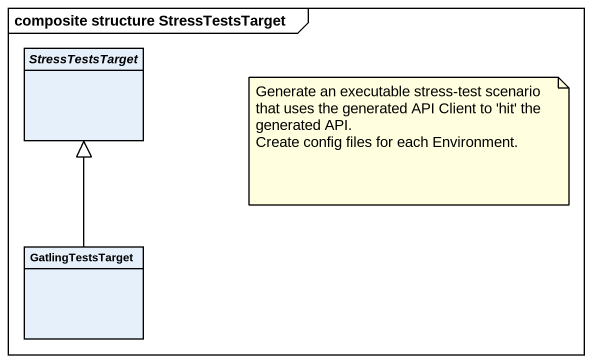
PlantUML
@startuml
mainframe composite structure StressTestsTarget
hide circle
hide empty members
abstract class StressTestsTarget
class GatlingTestsTarget
GatlingTestsTarget -up-|> StressTestsTarget
note as N1
  Generate an executable stress-test scenario that uses the generated API Client to 'hit' the generated API.
  Create config files for each Environment.
end note
@enduml
